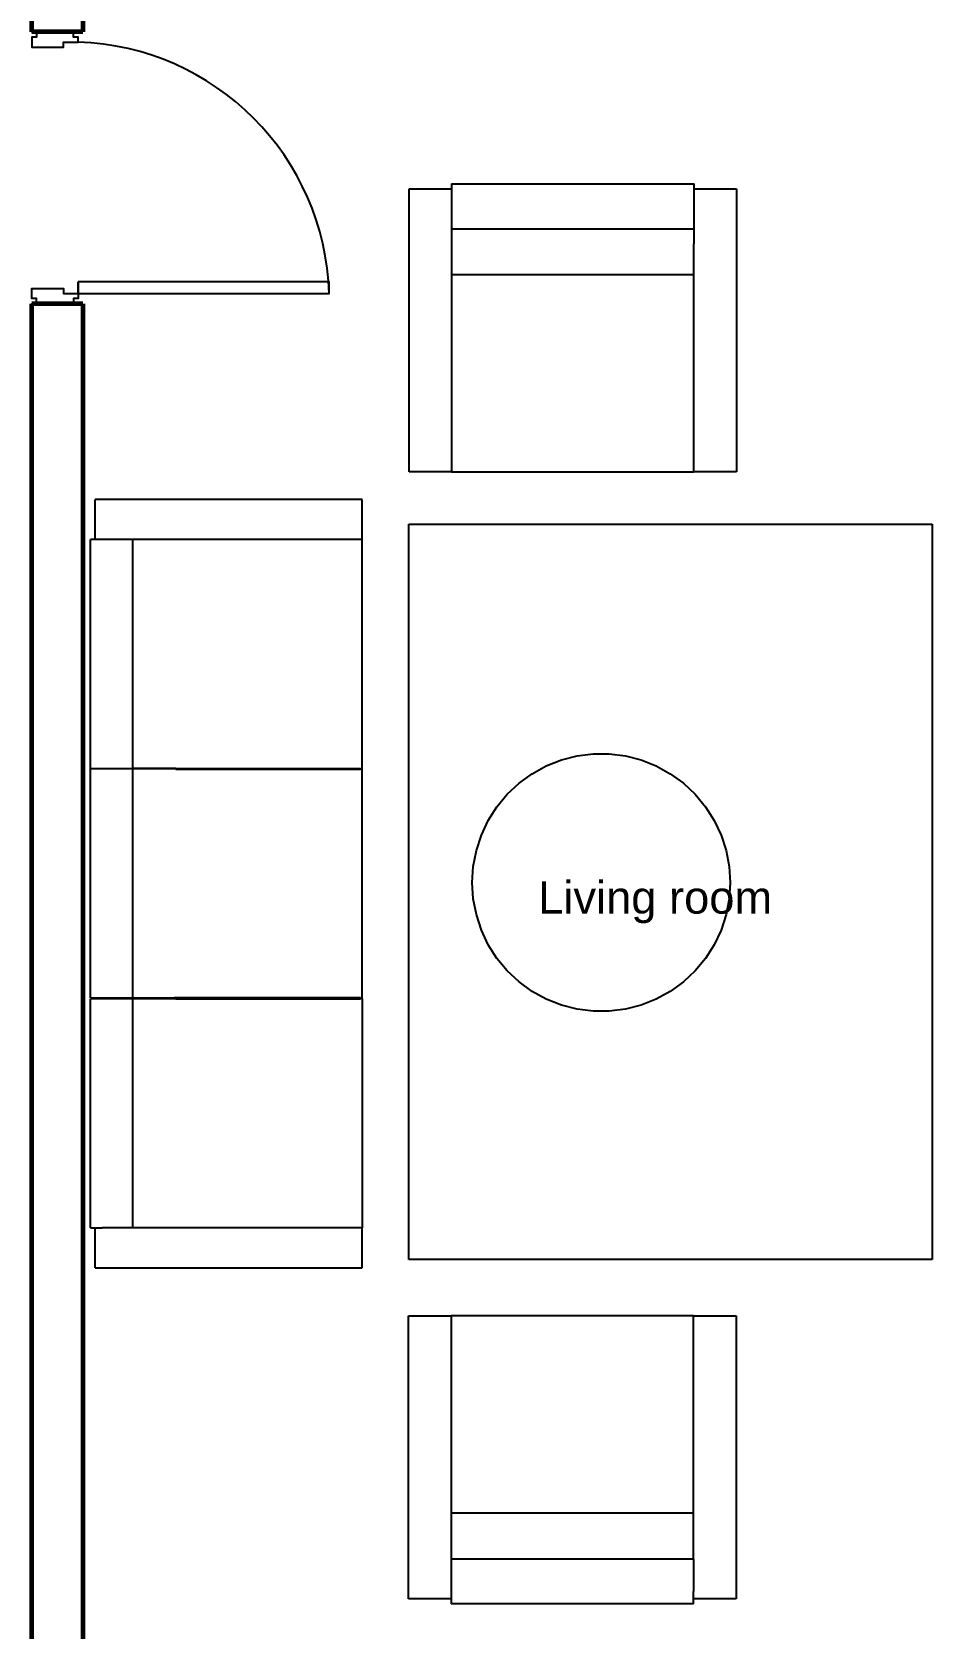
# Model space of a CAD drawing. Header units: metres. Extents: x 54.3 to 102.1, y 17 to 45.8.
# Drawn here: x 57.421 to 60.071, y 27.631 to 32.329 of the extents above; entities that cross this region are included whole.
import ezdxf

# ---------------------------------------------------------------- set-up
doc = ezdxf.new("R2010")
doc.units = ezdxf.units.M
doc.layers.add('A-WALL', color=6, linetype='Continuous', lineweight=60)
doc.styles.get("Standard").update_dxf_attribs({"font": 'arial.ttf'})

# ---------------------------------------------------------------- blocks, each defined once
blk = doc.blocks.new('*U176')
blk.add_lwpolyline([(33.6, 1013.3, -0.396717), (855.3, 192)], format="xyb")
for points in [[(72, 192), (33.6, 192), (33.6, 1013.3), (72, 1013.3)], [(33.6, 192), (16.8, 192), (16.8, 192), (16.8, 192), (16.8, 192), (16.8, 177), (0, 177), (0, 190.9), (0, 40.9), (0, 55.9), (16.8, 55.9), (16.8, 40.9), (33.6, 40.9), (33.6, 40.9), (50, 40.9), (50, 144), (33.6, 144)], [(888.9, 177), (888.9, 192), (888.9, 192), (888.9, 40.9), (888.9, 55.9), (872.1, 55.9), (872.1, 40.9), (855.3, 40.9), (855.3, 40.9), (838.9, 40.9), (838.9, 144), (855.3, 144), (855.3, 192), (872.1, 192), (872.1, 177)]]:
    blk.add_lwpolyline(points, close=True)
blk.add_lwpolyline([(33.6, 192), (72, 192)])

msp = doc.modelspace()

# ---------------------------------------------------------------- linework, layer by layer
for p, q in [((58.5314, 31.034), (58.5314, 31.867)), ((58.5314, 31.867), (58.6563, 31.867)), ((58.6564, 31.8813), (58.6563, 31.867)), ((58.6563, 31.867), (58.6563, 31.8456)), ((58.6563, 31.867), (58.6564, 31.867)), ((58.6564, 31.8813), (59.3704, 31.8813)), ((59.3704, 31.867), (59.3704, 31.8813)), ((59.3704, 31.867), (59.4953, 31.867)), ((59.3704, 31.7498), (59.3704, 31.867)), ((59.4953, 31.867), (59.4953, 31.034)), ((58.6564, 31.8456), (58.6563, 31.8456)), ((58.6563, 31.8456), (58.6564, 31.7498)), ((58.6564, 31.7498), (59.3704, 31.7498)), ((58.6564, 31.7498), (58.6564, 31.6153)), ((59.3704, 31.7048), (59.3704, 31.7498)), ((59.3703, 31.6153), (59.3703, 31.7048)), ((58.6564, 31.6153), (59.3703, 31.6153)), ((58.6564, 31.6153), (58.6564, 31.0341)), ((59.3703, 31.0341), (59.3703, 31.6153)), ((58.6563, 31.034), (58.5314, 31.034)), ((58.6563, 31.034), (58.6564, 31.0341)), ((58.6564, 31.0341), (59.3703, 31.0341)), ((59.3703, 31.0341), (59.3703, 31.034)), ((59.4953, 31.034), (59.3703, 31.034)), ((58.3939, 30.9526), (57.6076, 30.9526)), ((57.6076, 30.8347), (57.6076, 30.9526)), ((58.3939, 30.8347), (58.3939, 30.9526)), ((58.5313, 28.7156), (58.5313, 30.8802)), ((58.5313, 30.8802), (60.0713, 30.8802)), ((60.0713, 30.8802), (60.0713, 28.7156)), ((57.5941, 30.1608), (57.5941, 30.8347)), ((57.6076, 30.8347), (57.5941, 30.8347)), ((57.7183, 30.8347), (57.6076, 30.8347)), ((57.7607, 30.8347), (57.7183, 30.8347)), ((57.7183, 30.1608), (57.7183, 30.8347)), ((57.845, 30.8347), (57.7607, 30.8347)), ((58.3938, 30.8347), (57.845, 30.8347)), ((58.3938, 30.8347), (58.3939, 30.8347)), ((58.3938, 30.2776), (58.3938, 30.8347)), ((58.3938, 30.1597), (58.3938, 30.2776)), ((58.3939, 30.2776), (58.3938, 30.2776)), ((58.3939, 30.1597), (58.3939, 30.2776)), ((57.5941, 30.1608), (57.6076, 30.1608)), ((57.5941, 29.4858), (57.5941, 30.1597)), ((57.6076, 30.1597), (57.5941, 30.1597)), ((57.6076, 30.1608), (57.6076, 30.1597)), ((57.6076, 30.1608), (57.6278, 30.1608)), ((57.6278, 30.1597), (57.6076, 30.1597)), ((57.6278, 30.1608), (57.6278, 30.1597)), ((57.6278, 30.1608), (57.7183, 30.1608)), ((57.7183, 30.1597), (57.6278, 30.1597)), ((57.845, 30.1608), (57.7183, 30.1608)), ((57.7183, 29.4858), (57.7183, 30.1597)), ((57.845, 30.1597), (57.7183, 30.1597)), ((57.845, 30.1608), (58.3882, 30.1608)), ((57.8452, 30.1597), (57.845, 30.1597)), ((57.8452, 30.1597), (57.845, 30.1597)), ((57.8452, 30.1586), (57.845, 30.1586)), ((57.8452, 30.1597), (58.3882, 30.1597)), ((58.3882, 30.1597), (57.8452, 30.1597)), ((57.8452, 30.1586), (57.8452, 30.1597)), ((57.8452, 30.1597), (57.8452, 30.1597)), ((58.3882, 30.1586), (57.8452, 30.1586)), ((58.3882, 30.1608), (58.3882, 30.1597)), ((58.3882, 30.1597), (58.3882, 30.1586)), ((58.3882, 30.1597), (58.3882, 30.1597)), ((58.3882, 30.1597), (58.3938, 30.1597)), ((58.3938, 30.1597), (58.3938, 30.1597)), ((58.3938, 29.4846), (58.3938, 30.1597)), ((58.3938, 30.1597), (58.3939, 30.1597)), ((58.8938, 30.1458), (58.9356, 30.1688)), ((58.9356, 30.1688), (58.9799, 30.1863)), ((58.9799, 30.1863), (59.0261, 30.1982)), ((59.0261, 30.1982), (59.0734, 30.2042)), ((59.0734, 30.2042), (59.121, 30.2042)), ((59.121, 30.2042), (59.1683, 30.1982)), ((59.1683, 30.1982), (59.2145, 30.1863)), ((59.2145, 30.1863), (59.2588, 30.1688)), ((59.2588, 30.1688), (59.3005, 30.1458)), ((58.8206, 30.0852), (58.8553, 30.1178)), ((58.8553, 30.1178), (58.8938, 30.1458)), ((59.3005, 30.1458), (59.3391, 30.1178)), ((59.3391, 30.1178), (59.3738, 30.0852)), ((58.7902, 30.0485), (58.8206, 30.0852)), ((59.3738, 30.0852), (59.4042, 30.0485)), ((58.7646, 30.0082), (58.7902, 30.0485)), ((59.4042, 30.0485), (59.4298, 30.0082)), ((58.7443, 29.9651), (58.7646, 30.0082)), ((59.4298, 30.0082), (59.45, 29.9651)), ((58.7296, 29.9198), (58.7443, 29.9651)), ((59.45, 29.9651), (59.4648, 29.9198)), ((58.7207, 29.873), (58.7296, 29.9198)), ((59.4648, 29.9198), (59.4737, 29.873)), ((58.7177, 29.8254), (58.7207, 29.873)), ((59.4737, 29.873), (59.4767, 29.8254)), ((58.7207, 29.7778), (58.7177, 29.8254)), ((59.4767, 29.8254), (59.4737, 29.7778)), ((58.7296, 29.731), (58.7207, 29.7778)), ((59.4737, 29.7778), (59.4648, 29.731)), ((58.7443, 29.6857), (58.7296, 29.731)), ((59.4648, 29.731), (59.45, 29.6857)), ((58.7646, 29.6426), (58.7443, 29.6857)), ((58.7902, 29.6023), (58.7646, 29.6426)), ((59.4298, 29.6426), (59.4042, 29.6023)), ((59.45, 29.6857), (59.4298, 29.6426)), ((58.8206, 29.5656), (58.7902, 29.6023)), ((59.4042, 29.6023), (59.3738, 29.5656)), ((58.8553, 29.533), (58.8206, 29.5656)), ((59.3738, 29.5656), (59.3391, 29.533)), ((58.8938, 29.505), (58.8553, 29.533)), ((58.9356, 29.482), (58.8938, 29.505)), ((59.3005, 29.505), (59.2588, 29.482)), ((59.3391, 29.533), (59.3005, 29.505)), ((57.5941, 29.4858), (57.6076, 29.4858)), ((57.5941, 28.8096), (57.5941, 29.4835)), ((57.6076, 29.4835), (57.5941, 29.4835)), ((57.6076, 29.4846), (57.6076, 29.4858)), ((57.6076, 29.4858), (57.6278, 29.4858)), ((57.6076, 29.4835), (57.6076, 29.4846)), ((57.6278, 29.4846), (57.6076, 29.4846)), ((57.6278, 29.4835), (57.6076, 29.4835)), ((57.6278, 29.4858), (57.6278, 29.4846)), ((57.6278, 29.4858), (57.7183, 29.4858)), ((57.6278, 29.4835), (57.6278, 29.4846)), ((57.7183, 29.4835), (57.6278, 29.4835)), ((57.7183, 29.4858), (57.8396, 29.4858)), ((57.7183, 28.8096), (57.7183, 29.4835)), ((57.845, 29.4835), (57.7183, 29.4835)), ((57.8396, 29.4858), (57.8396, 29.4846)), ((58.3882, 29.4858), (57.8396, 29.4858)), ((57.8396, 29.4846), (58.3882, 29.4846)), ((57.845, 29.4835), (58.3882, 29.4835)), ((58.3882, 29.4858), (58.3882, 29.4846)), ((58.3938, 29.4846), (58.3882, 29.4846)), ((58.3882, 29.4846), (58.3882, 29.4835)), ((58.3938, 29.4846), (58.3938, 28.8096)), ((58.9799, 29.4645), (58.9356, 29.482)), ((59.0261, 29.4526), (58.9799, 29.4645)), ((59.2145, 29.4645), (59.1683, 29.4526)), ((59.2588, 29.482), (59.2145, 29.4645)), ((59.0734, 29.4467), (59.0261, 29.4526)), ((59.121, 29.4467), (59.0734, 29.4467)), ((59.1683, 29.4526), (59.121, 29.4467)), ((57.5941, 28.8096), (57.6076, 28.8096)), ((57.6076, 28.8096), (57.6278, 28.8096)), ((57.6076, 28.6916), (57.6076, 28.8096)), ((57.6076, 28.8096), (57.6076, 28.8096)), ((57.6278, 28.8096), (57.6278, 28.8096)), ((57.7183, 28.8096), (57.6278, 28.8096)), ((57.845, 28.8096), (57.7183, 28.8096)), ((58.3938, 28.8096), (57.845, 28.8096)), ((58.3939, 28.8096), (58.3938, 28.8096)), ((58.3939, 28.6916), (58.3939, 28.8096)), ((60.0713, 28.7156), (58.5313, 28.7156)), ((57.6076, 28.6916), (58.3939, 28.6916)), ((58.5302, 27.7174), (58.5302, 28.5504)), ((58.5302, 28.5504), (58.6552, 28.5504)), ((58.6552, 28.5503), (58.6552, 28.5504)), ((59.3691, 28.5503), (58.6552, 28.5503)), ((58.6552, 28.5503), (58.6552, 27.9691)), ((59.3692, 28.5504), (59.3691, 28.5503)), ((59.3691, 27.9691), (59.3691, 28.5503)), ((59.3692, 28.5504), (59.4941, 28.5504)), ((59.4941, 28.5504), (59.4941, 27.7174)), ((59.3691, 27.9691), (58.6552, 27.9691)), ((58.6552, 27.9691), (58.6552, 27.8796)), ((59.3691, 27.8346), (59.3691, 27.9691)), ((58.6551, 27.8796), (58.6551, 27.8346)), ((59.3691, 27.8346), (58.6551, 27.8346)), ((58.6551, 27.8346), (58.6551, 27.7174)), ((59.3691, 27.8346), (59.3692, 27.7388)), ((58.6551, 27.7174), (58.5302, 27.7174)), ((58.6551, 27.7174), (58.6551, 27.7031)), ((59.3691, 27.7388), (59.3692, 27.7388)), ((59.3692, 27.7174), (59.3691, 27.7174)), ((59.3691, 27.7031), (59.3692, 27.7174)), ((59.3692, 27.7174), (59.3692, 27.7388)), ((59.4941, 27.7174), (59.3692, 27.7174)), ((59.3691, 27.7031), (58.6551, 27.7031))]:
    msp.add_line(p, q)
at = {"layer": 'A-WALL'}
for p, q in [((57.4212, 32.3288), (57.4212, 32.4288)), ((57.5712, 32.4288), (57.5712, 32.3288)), ((57.5712, 32.3288), (57.4212, 32.3288)), ((57.5712, 31.5288), (57.4212, 31.5288)), ((57.4212, 27.3548), (57.4212, 31.5288)), ((57.5712, 31.5288), (57.5712, 27.3548))]:
    msp.add_line(p, q, dxfattribs=at)

# ---------------------------------------------------------------- block references
at = {"xscale": -0.0009000000000045201, "yscale": 0.0009000000000045201, "zscale": 0.0009000000000045201, "rotation": 270}
msp.add_blockref('*U176', (57.3843, 31.5288), dxfattribs=at)

# ---------------------------------------------------------------- texts
at = {"insert": (58.9117, 29.8294), "char_height": 0.095389, "width": 0.692246, "attachment_point": 1}
msp.add_mtext('Living room', dxfattribs=at)

doc.saveas('drawing.dxf')
